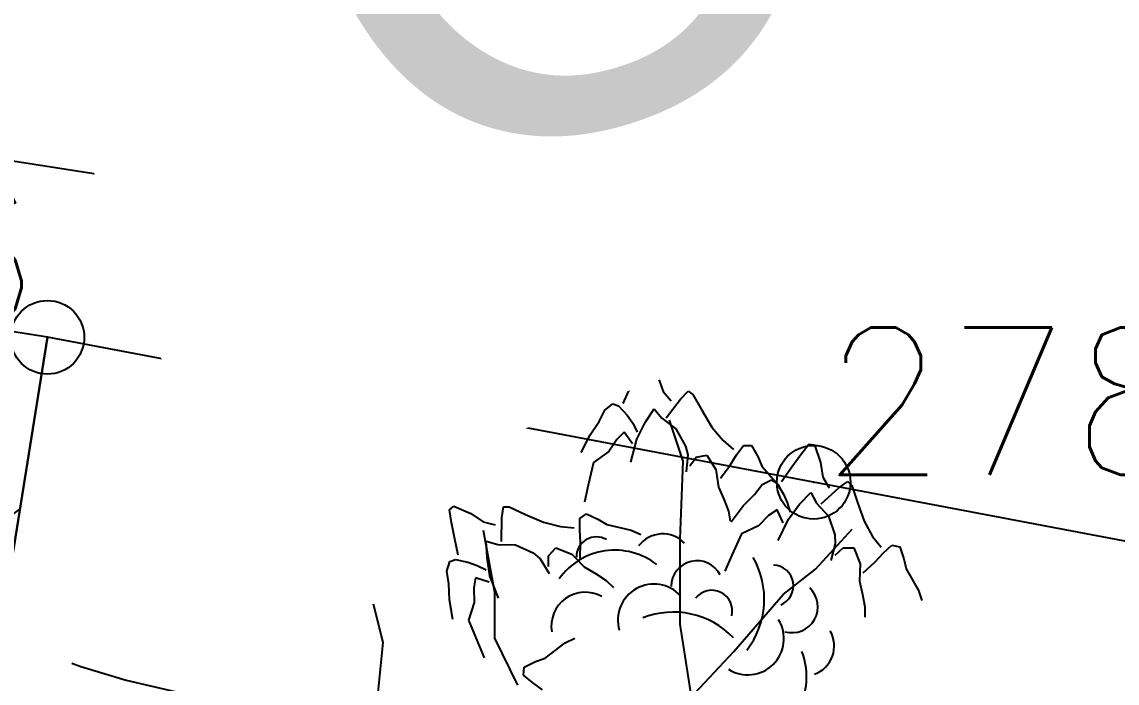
# Model space of a CAD drawing. Header units: millimetres. Extents: x 524954 to 526204, y 9523489 to 9524010.
# Drawn here: x 525824.86 to 525832.31, y 9523697.05 to 9523701.54 of the extents above; entities that cross this region are included whole.
import ezdxf
from ezdxf import colors
from ezdxf.entities.mleader import LeaderData, LeaderLine
from ezdxf.enums import TextEntityAlignment as Align
from ezdxf.math import Vec2, Vec3

# ---------------------------------------------------------------- set-up
doc = ezdxf.new("R2010")
doc.units = ezdxf.units.MM
doc.header["$PDMODE"] = 32
doc.header["$PDSIZE"] = 0.5
doc.linetypes.add('ACAD_ISO12W100', pattern=[21, 12, -3, 0, -3, 0, -3])
doc.linetypes.add('AXES2', pattern=[28.575, 19.05, -3.175, 3.175, -3.175])
for name, color, linetype in [('Arbre', 34, 'ACAD_ISO12W100'), ('Axe_Piste', 3, 'AXES2'), ('Bati', 6, 'Continuous'), ('Bati_H', 1, 'Continuous'), ('Cloture', 7, 'Continuous'), ('CN_02_00', 4, 'Continuous'), ('ETQ PAIR', 7, 'Continuous'), ('Murs', 1, 'Continuous'), ('TopoAlt', 3, 'Continuous'), ('TOPOJIS', 7, 'Continuous')]:
    doc.layers.add(name, color=color, linetype=linetype)
doc.styles.add('Simplex 1.0', font='Simplex.shx', dxfattribs={"width": 0.99, "height": 1})
doc.styles.get("Standard").update_dxf_attribs({"font": 'arial.ttf'})
doc.linetypes.add('LIMITE1', pattern='A,6.35,-2.54,[133,ltypeshp.shx,S=2.54,R=0,X=-2.54,Y=0],-2.54,25.4', length=36.83)

# ---------------------------------------------------------------- blocks, each defined once
blk = doc.blocks.new('TCPOINT M')
at = {"color": 0}
blk.add_point((0, 0), dxfattribs=at)
at = {"layer": 'TopoAlt', "style": 'Simplex 1.0', "width": 0.99}
blk.add_attdef('ALT', (0.15, 0.15), '', height=1, dxfattribs=at)
blk = doc.blocks.new('v088')
at = {"color": 3, "linetype": 'Continuous'}
for p, q in [((-0.0239, 12.3184), (0.0161, 12.3965)), ((0.0161, 12.3965), (0.0546, 12.3999)), ((0.0546, 12.3999), (0.1184, 12.2906)), ((-0.0686, 12.2238), (-0.0239, 12.3184)), ((0.1184, 12.2906), (0.1522, 12.1952)), ((-0.1179, 12.1126), (-0.0686, 12.2238)), ((0.1522, 12.1952), (0.2074, 12.1313)), ((0.1746, 12.0155), (0.2717, 12.1435)), ((0.2717, 12.1435), (0.3242, 12.1966)), ((0.3242, 12.1966), (0.3557, 12.1751)), ((0.3557, 12.1751), (0.415, 12.0689)), ((-0.2828, 11.9912), (-0.2428, 12.0693)), ((-0.2428, 12.0693), (-0.1881, 12.111)), ((-0.1881, 12.111), (-0.1505, 12.0986)), ((-0.1505, 12.0986), (-0.0915, 12.0354)), ((0.0317, 11.9844), (0.0922, 12.0781)), ((0.0922, 12.0781), (0.1437, 12.0135)), ((0.415, 12.0689), (0.4841, 11.9528)), ((-0.344, 11.9013), (-0.2828, 11.9912)), ((-0.0915, 12.0354), (-0.0536, 11.98)), ((0.1437, 12.0135), (0.2395, 11.9416)), ((-0.1123, 11.9179), (-0.1618, 11.8694)), ((-0.0542, 11.8389), (-0.1123, 11.9179)), ((-0.0536, 11.98), (-0.0225, 11.9193)), ((-0.0252, 11.8718), (0.0317, 11.9844)), ((0.2395, 11.9416), (0.3048, 11.8248)), ((0.4841, 11.9528), (0.5601, 11.8616)), ((-0.4033, 11.7804), (-0.344, 11.9013)), ((-0.1618, 11.8694), (-0.2169, 11.7884)), ((-0.066, 11.7153), (-0.0252, 11.8718)), ((0.5601, 11.8616), (0.6304, 11.8005)), ((-0.2169, 11.7884), (-0.3202, 11.714)), ((0.3048, 11.8248), (0.32, 11.7651)), ((0.32, 11.7651), (0.3106, 11.6498)), ((0.6075, 11.6944), (0.6527, 11.7656)), ((0.6527, 11.7656), (0.6994, 11.8293)), ((0.6994, 11.8293), (0.7544, 11.828)), ((0.7544, 11.828), (0.796, 11.7537)), ((1.027, 11.683), (1.0886, 11.7676)), ((1.0886, 11.7676), (1.1424, 11.8368)), ((1.1424, 11.8368), (1.1809, 11.833)), ((1.1809, 11.833), (1.2232, 11.7138)), ((-0.3202, 11.714), (-0.3572, 11.5582)), ((0.3344, 11.6895), (0.378, 11.7487)), ((0.378, 11.7487), (0.4498, 11.7623)), ((0.4498, 11.7623), (0.5114, 11.6644)), ((0.5418, 11.6075), (0.6075, 11.6944)), ((0.796, 11.7537), (0.824, 11.6885)), ((0.824, 11.6885), (0.9344, 11.5607)), ((1.2232, 11.7138), (1.2386, 11.6137)), ((0.5114, 11.6644), (0.5299, 11.5465)), ((0.9578, 11.583), (1.027, 11.683)), ((-0.3572, 11.5582), (-0.3824, 11.4437)), ((0.5299, 11.5465), (0.5653, 11.4632)), ((0.7732, 11.4945), (0.827, 11.5637)), ((0.827, 11.5637), (0.8886, 11.5945)), ((0.8886, 11.5945), (0.9232, 11.5753)), ((0.9232, 11.5753), (0.9693, 11.5022)), ((0.9344, 11.5607), (0.97, 11.497)), ((1.2271, 11.433), (1.3463, 11.5407)), ((1.2386, 11.6137), (1.2809, 11.5407)), ((1.3463, 11.5407), (1.4079, 11.583)), ((1.4079, 11.583), (1.4348, 11.556)), ((1.4348, 11.556), (1.4733, 11.4406)), ((0.6962, 11.4176), (0.7732, 11.4945)), ((0.9693, 11.5022), (0.9963, 11.4406)), ((1.0809, 11.4291), (1.1578, 11.5099)), ((1.1578, 11.5099), (1.1963, 11.4368)), ((-1.2987, 11.3921), (-1.2695, 11.4174)), ((-1.2853, 11.3054), (-1.2987, 11.3921)), ((-1.2695, 11.4174), (-1.1537, 11.3664)), ((-0.9434, 11.3371), (-0.9319, 11.4109)), ((-0.9319, 11.4109), (-0.8938, 11.412)), ((-0.8938, 11.412), (-0.7835, 11.3608)), ((0.5653, 11.4632), (0.5962, 11.3829)), ((0.6155, 11.3099), (0.6962, 11.4176)), ((0.927, 11.3906), (0.8693, 11.3522)), ((0.9693, 11.3022), (0.927, 11.3906)), ((0.9963, 11.4406), (1.0155, 11.3753)), ((1.004, 11.3291), (1.0809, 11.4291)), ((1.1963, 11.4368), (1.2771, 11.3483)), ((1.4733, 11.4406), (1.5194, 11.3137)), ((-1.1537, 11.3664), (-1.0704, 11.3089)), ((-0.9469, 11.1764), (-0.9434, 11.3371)), ((-0.7835, 11.3608), (-0.6595, 11.3072)), ((-0.4131, 11.2545), (-0.4126, 11.3334)), ((-0.4126, 11.3334), (-0.3673, 11.3647)), ((-0.3673, 11.3647), (-0.2901, 11.3288)), ((-0.2901, 11.3288), (-0.2291, 11.2925)), ((0.5962, 11.3829), (0.6091, 11.3149)), ((0.8693, 11.3522), (0.8001, 11.2829)), ((0.9347, 11.1829), (1.004, 11.3291)), ((1.2771, 11.3483), (1.3194, 11.2214)), ((-1.266, 11.2026), (-1.2853, 11.3054)), ((-1.0704, 11.3089), (-0.9882, 11.2895)), ((-0.6595, 11.3072), (-0.5444, 11.2779)), ((-0.5444, 11.2779), (-0.4516, 11.2697)), ((-0.4079, 11.1703), (-0.4131, 11.2545)), ((-0.2291, 11.2925), (-0.0648, 11.2537)), ((-0.0648, 11.2537), (0.0014, 11.223)), ((0.8001, 11.2829), (0.6847, 11.2291)), ((1.5194, 11.3137), (1.5771, 11.2099)), ((-1.2408, 11.0836), (-1.266, 11.2026)), ((-1.0503, 11.1789), (-0.9708, 11.1567)), ((-1.0444, 11.0675), (-1.0503, 11.1789)), ((-0.4102, 11.0614), (-0.4079, 11.1703)), ((0.6847, 11.2291), (0.6193, 11.0829)), ((1.3194, 11.2214), (1.3232, 11.1598)), ((1.5771, 11.2099), (1.6348, 11.1368)), ((-0.9708, 11.1567), (-0.851, 11.1547)), ((-0.851, 11.1547), (-0.7296, 11.0984)), ((-0.7296, 11.0984), (-0.6822, 11.0589)), ((-0.6257, 11.0796), (-0.5755, 11.1328)), ((-0.5755, 11.1328), (-0.4682, 11.0896)), ((1.3232, 11.1598), (1.2925, 11.0483)), ((1.3232, 11.0829), (1.3771, 11.1329)), ((1.3771, 11.1329), (1.4502, 11.1329)), ((1.4502, 11.1329), (1.4925, 11.0252)), ((1.5925, 11.0368), (1.6502, 11.0983)), ((1.6502, 11.0983), (1.7079, 11.1522)), ((1.7079, 11.1522), (1.7617, 11.1406)), ((1.7617, 11.1406), (1.7887, 11.0598)), ((-1.3166, 10.9752), (-1.2967, 11.0411)), ((-1.2967, 11.0411), (-1.2589, 11.0531)), ((-1.2589, 11.0531), (-1.1741, 11.0365)), ((-1.1741, 11.0365), (-1.1109, 11.0139)), ((-1.0245, 10.9429), (-1.0444, 11.0675)), ((-0.6822, 11.0589), (-0.6222, 10.96)), ((-0.6263, 11.0061), (-0.6257, 11.0796)), ((-0.4682, 11.0896), (-0.3841, 11.005)), ((0.6193, 11.0829), (0.5731, 10.9752)), ((1.4925, 11.0252), (1.4886, 10.906)), ((1.5117, 10.9637), (1.5925, 11.0368)), ((1.7887, 11.0598), (1.8041, 10.9906)), ((-1.3032, 10.8885), (-1.3166, 10.9752)), ((-1.1109, 11.0139), (-1.0501, 10.983)), ((-0.3841, 11.005), (-0.3065, 10.9583)), ((-0.3065, 10.9583), (-0.2344, 10.9114)), ((1.8041, 10.9906), (1.8887, 10.8444)), ((-1.3, 10.7798), (-1.3032, 10.8885)), ((-1.122, 10.9292), (-1.1336, 10.8608)), ((-1.0286, 10.8992), (-1.122, 10.9292)), ((-0.9657, 10.7922), (-1.0245, 10.9429)), ((-0.2344, 10.9114), (-0.1841, 10.8638)), ((1.4886, 10.906), (1.5079, 10.8175)), ((-1.1336, 10.8608), (-1.1308, 10.7629)), ((1.5079, 10.8175), (1.5233, 10.7329)), ((1.8887, 10.8444), (1.9118, 10.7752)), ((-1.2771, 10.6471), (-1.3, 10.7798)), ((-1.1308, 10.7629), (-1.1708, 10.642)), ((1.5233, 10.7329), (1.5233, 10.6636)), ((-1.1708, 10.642), (-1.1094, 10.4942)), ((-0.514, 10.4875), (-0.4484, 10.5194)), ((-1.1094, 10.4942), (-1.0628, 10.3867)), ((-0.648, 10.3846), (-0.514, 10.4875)), ((-0.7912, 10.3231), (-0.7146, 10.3603)), ((-0.7146, 10.3603), (-0.648, 10.3846)), ((-0.7957, 10.2682), (-0.7912, 10.3231)), ((-0.7348, 10.218), (-0.7957, 10.2682)), ((-0.6662, 10.1688), (-0.7348, 10.218))]:
    blk.add_line(p, q, dxfattribs=at)
at = {"linetype": 'Continuous'}
for p, q in [((0.2897, 11.7219), (0.1969, 11.9998)), ((0.2697, 11.1929), (0.2897, 11.7219)), ((-0.9914, 10.8307), (-1.0686, 11.252)), ((1.1882, 10.9882), (1.4374, 11.2608)), ((0.2693, 10.6145), (0.2697, 11.1929)), ((0.9679, 10.8157), (1.1882, 10.9882)), ((-0.9911, 10.5198), (-0.9914, 10.8307)), ((0.6339, 10.4293), (0.9679, 10.8157)), ((-1.7492, 10.4915), (-1.8168, 10.7513)), ((0.3448, 10.1217), (0.2693, 10.6145)), ((-0.8352, 10.1996), (-0.9911, 10.5198)), ((-1.8059, 9.9306), (-1.7492, 10.4915)), ((0.3358, 10.1122), (0.6339, 10.4293))]:
    blk.add_line(p, q, dxfattribs=at)
at = {"color": 3, "linetype": 'Continuous'}
for centre, major_axis, start_param, end_param in [((-0.3005, 11.0717), (0.0964, 0.0964), 0.254619, 2.377018), ((0.1501, 11.0237), (0.1445, 0.1445), 6.263619, 7.998733), ((-0.1756, 10.6509), (0.3298, 0.3298), 0.12682, 1.733702), ((0.3829, 10.8698), (-0.1246, 0.1246), 4.396235, 7.060094), ((0.2754, 10.7857), (0.3995, 0.3995), 4.836335, 6.022049), ((0.8987, 10.8757), (0.099, 0.099), 4.31771, 7.031286), ((0.0911, 10.6412), (0.1741, 0.1741), 6.236163, 8.918901), ((-0.3757, 10.5998), (0.1641, 0.1641), 0.282297, 2.520721), ((0.4834, 10.7051), (-0.099, 0.099), 3.680741, 6.394318), ((1.0287, 10.7332), (-0.1246, 0.1246), 2.081137, 4.744996), ((0.2226, 10.1318), (-0.3995, 0.3995), 4.689978, 5.875693), ((0.7276, 10.5169), (-0.1741, 0.1741), 1.793126, 4.475865), ((1.1114, 10.4666), (-0.1445, 0.1445), 2.713295, 4.448408), ((0.6623, 10.2582), (-0.3298, 0.3298), 2.69514, 4.302022)]:
    blk.add_ellipse(centre, major_axis=major_axis, ratio=1, start_param=start_param, end_param=end_param, dxfattribs=at)

msp = doc.modelspace()

# ---------------------------------------------------------------- hatches: boundary and pattern name
at = {"layer": 'Bati_H'}
h = msp.add_hatch(dxfattribs=at)
h.set_pattern_fill('_U', color=256, scale=2, angle=216.36065, style=0, pattern_type=0)
h.set_pattern_definition([(216.360646028, (0, 0), (1.18573180046, -1.610602402), [])])
h.paths.add_polyline_path([(525825.0386, 9523699.3981), (525805.188, 9523702.5348), (525804.5561, 9523697.5339), (525824.2185, 9523694.2923)])
at = {"layer": 'Murs'}
h = msp.add_hatch(dxfattribs=at)
h.set_pattern_fill('_U', color=256, scale=0.25, angle=45, style=0, pattern_type=0)
h.set_pattern_definition([(45, (0, 0), (-0.1767766952966, 0.1767766952966), [])])
h.paths.add_polyline_path([(525846.894, 9523699.2161), (525827.6602, 9523702.0546), (525826.9514, 9523705.394), (525827.196, 9523705.4459), (525827.8686, 9523702.2765), (525846.9305, 9523699.4635)])

# ---------------------------------------------------------------- linework, layer by layer
at = {"layer": 'Axe_Piste', "ltscale": 0.25, "flags": 128}
msp.add_lwpolyline([(525613.2276, 9523720.669), (525626.8268, 9523720.4006), (525643.9446, 9523719.5873), (525674.4978, 9523717.6771), (525731.4789, 9523713.0099), (525740.5719, 9523711.6365), (525777.0625, 9523706.4351), (525784.0976, 9523706.9401), (525827.5876, 9523700.1633)], dxfattribs=at)
at = {"layer": 'Bati', "flags": 128}
msp.add_lwpolyline([(525825.0386, 9523699.3981), (525805.188, 9523702.5348), (525804.5561, 9523697.5339), (525804.5561, 9523697.5339), (525824.2185, 9523694.2923)], close=True, dxfattribs=at)
at = {"layer": 'Cloture', "flags": 128}
for points in [[(525846.894, 9523699.2161), (525827.6602, 9523702.0546), (525826.9514, 9523705.394)], [(525825.0386, 9523699.3981), (525824.2185, 9523694.2923)]]:
    msp.add_lwpolyline(points, dxfattribs=at)
at = {"layer": 'Cloture', "linetype": 'LIMITE1', "ltscale": 0.1, "flags": 128}
msp.add_lwpolyline([(525839.9294, 9523651.898), (525840.9427, 9523668.7204), (525842.8679, 9523683.3856), (525845.1847, 9523695.5866), (525830.247, 9523698.4137), (525825.0386, 9523699.3981)], dxfattribs=at)
at = {"layer": 'CN_02_00', "elevation": 278, "flags": 128}
msp.add_lwpolyline([(525825.2035, 9523697.1862), (525825.2653, 9523697.1626), (525825.5734, 9523697.0707), (525825.9056, 9523696.9928), (525826.2594, 9523696.9277), (525826.6318, 9523696.8736), (525827.0203, 9523696.8293), (525827.4221, 9523696.7933), (525827.8344, 9523696.764), (525828.257, 9523696.7401), (525828.699, 9523696.7203), (525829.1723, 9523696.7034), (525829.6885, 9523696.6883), (525830.2593, 9523696.6737), (525830.8965, 9523696.6586), (525831.6117, 9523696.6416), (525832.4166, 9523696.6217)], dxfattribs=at)

# ---------------------------------------------------------------- block references
at = {"layer": 'Arbre'}
msp.add_blockref('v088', (525829.071, 9523686.835), dxfattribs=at)
at = {"layer": 'TOPOJIS'}
ref = msp.add_blockref('TCPOINT M', (525827.5876, 9523700.1633, 278.67), dxfattribs=at)
ref.add_attrib('ALT', '278.67', (525827.6376, 9523700.2133, 278.67), dxfattribs={"layer": 'TopoAlt', "height": 1, "style": 'Simplex 1.0', "width": 0.99})
ref = msp.add_blockref('TCPOINT M', (525825.0386, 9523699.3981, 278.76), dxfattribs=at)
ref.add_attrib('ALT', '278.76', dxfattribs={"layer": 'TopoAlt', "height": 1, "style": 'Simplex 1.0', "width": 0.99}).set_placement((525824.9886, 9523699.4481, 278.76), align=Align.RIGHT)
ref = msp.add_blockref('TCPOINT M', (525830.247, 9523698.4137, 278.65), dxfattribs=at)
ref.add_attrib('ALT', '278.65', (525830.297, 9523698.4637, 278.65), dxfattribs={"layer": 'TopoAlt', "height": 1, "style": 'Simplex 1.0', "width": 0.99})

# ---------------------------------------------------------------- next in the draw order: leaders
at = {"layer": 'ETQ PAIR'}
ml = msp.add_multileader_mtext('Standard', dxfattribs=at)
ml.set_content('Cheminement des piétons', color=256)
ml.set_leader_properties()
ml.build(insert=Vec2(0, 0))
ml.multileader.update_dxf_attribs({"has_text_frame": 1, "dogleg_length": 2.5, "arrow_head_size": 3.5})
ctx = ml.context
ctx.base_point, ctx.char_height, ctx.arrow_head_size, ctx.landing_gap_size, ctx.plane_origin, ctx.plane_x_axis, ctx.plane_y_axis = Vec3(525826.318, 9523701.2723), 3.5, 3.5, 0.8, Vec3(525997.1507, 9523585.7165), Vec3(0.940159, 0.340735), Vec3(-0.340735, 0.940159)
ctx.text_align_type = 1
notes = []
notes.append((ctx, [(0, (1, 1, 0), (525883.1717, 9523721.8774), (-0.940159, -0.340735), 2.5, [(1, [(525926.3599, 9523709.377), (525955.5493, 9523709.3918)], 0, [])])]))
ctx.mtext.insert, ctx.mtext.text_direction, ctx.mtext.rotation, ctx.mtext.alignment, ctx.mtext.flow_direction = Vec3(525852.8078, 9523713.251), Vec3(0.940159, 0.340735), 0.347698, 2, 5
ctx.mtext.has_bg_fill, ctx.mtext.bg_color, ctx.mtext.bg_scale_factor, ctx.mtext.bg_transparency, ctx.mtext.use_window_bg_color = 1, -1027028792, 1.5, 0, 1
for ctx, leaders in notes:
    for number, flags, end, landing, length, lines in leaders:
        leader = LeaderData()
        leader.index, (leader.has_last_leader_line, leader.has_dogleg_vector, leader.attachment_direction) = number, flags
        leader.last_leader_point, leader.dogleg_vector, leader.dogleg_length = Vec3(end), Vec3(landing), length
        for number, points, colour, breaks in lines:
            line = LeaderLine()
            line.index, line.vertices, line.color, line.breaks = number, Vec3.list(points), colors.encode_raw_color(colour), breaks
            leader.lines.append(line)
        ctx.leaders.append(leader)

doc.saveas('drawing.dxf')
